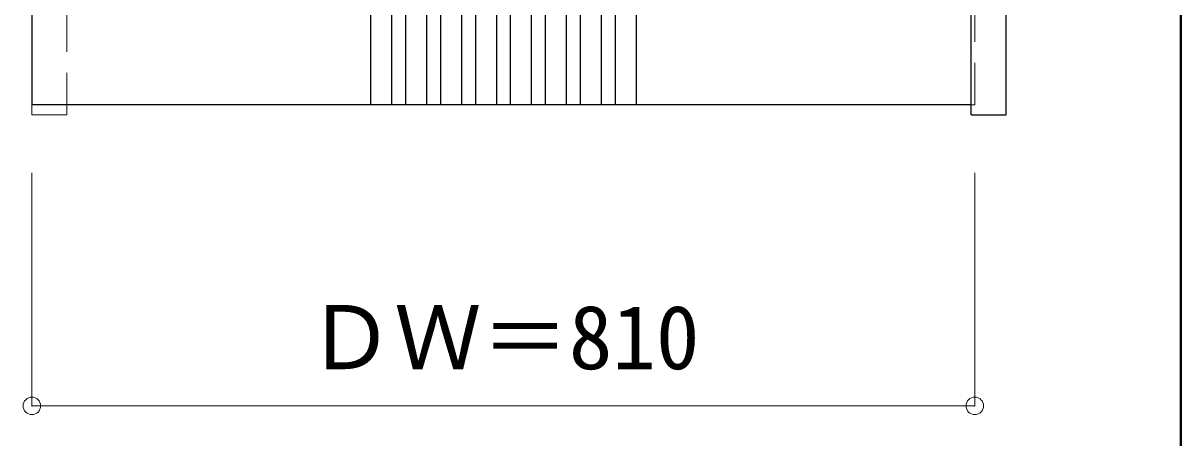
# Model space of a CAD drawing. Units: millimetres, scale not verified. Extents: x -6000 to 5700, y -4307 to 4175.
# Drawn here: x -1516 to -522, y 1141 to 1497 of the extents above; entities that cross this region are included whole.
import ezdxf
from ezdxf.enums import TextEntityAlignment as Align

# ---------------------------------------------------------------- set-up
doc = ezdxf.new("R2010")
doc.units = ezdxf.units.MM
doc.header["$LTSCALE"] = 30
doc.header["$PDMODE"] = 32
doc.header["$PDSIZE"] = 15
doc.linetypes.add('DASHED1', pattern=[1.8, 1.2, -0.6])
for name, color, linetype, lineweight in [('0-2_扉', 4, 'DASHED1', 9), ('0-3_仕上げ', 7, 'Continuous', 18), ('0-4_枠', 3, 'Continuous', 25), ('0-B_寸法', 7, 'Continuous', 9), ('F-1_枠', 6, 'Continuous', 40)]:
    doc.layers.add(name, color=color, linetype=linetype, lineweight=lineweight)
doc.styles.add('ＭＳ ゴシック', font='')
doc.styles.get('ＭＳ ゴシック').set_extended_font_data('MS Gothic')

msp = doc.modelspace()

# ---------------------------------------------------------------- linework, layer by layer
at = {"layer": '0-2_扉', "color": 3, "linetype": 'Continuous', "lineweight": 25}
for p in [(-1509, 3409.5), (-702, 1426.5)]:
    msp.add_line(p, (-1509, 1426.5), dxfattribs=at)
at = {"layer": '0-2_扉'}
msp.add_lwpolyline([(-702, 1426.5), (-699, 1426.5), (-699, 3409.5)], dxfattribs=at)
at = {"layer": '0-3_仕上げ', "color": 3, "lineweight": 25}
for p, q in [((-1218, 3409.28), (-1218, 1426.28)), ((-1200, 3409.28), (-1200, 1426.28)), ((-1188, 3409.28), (-1188, 1426.28)), ((-1170, 3409.28), (-1170, 1426.28)), ((-1158, 3409.28), (-1158, 1426.28)), ((-1140, 3409.28), (-1140, 1426.28)), ((-1128, 3409.28), (-1128, 1426.28)), ((-1110, 3409.28), (-1110, 1426.28)), ((-1098, 3409.28), (-1098, 1426.28)), ((-1080, 3409.28), (-1080, 1426.28)), ((-1068, 3409.28), (-1068, 1426.28)), ((-1050, 3409.28), (-1050, 1426.28)), ((-1038, 3409.28), (-1038, 1426.28)), ((-1020, 3409.28), (-1020, 1426.28)), ((-1008, 3409.28), (-1008, 1426.28)), ((-990, 3409.28), (-990, 1426.28))]:
    msp.add_line(p, q, dxfattribs=at)
at = {"layer": '0-4_枠'}
for p, q in [((-672, 1418), (-672, 3453)), ((-702, 1418), (-702, 3423)), ((-702, 1418), (-672, 1418))]:
    msp.add_line(p, q, dxfattribs=at)
at = {"layer": '0-4_枠', "color": 4, "linetype": 'DASHED1', "lineweight": 9}
for p, q in [((-1509, 1418), (-1509, 3423)), ((-1479, 1418), (-1479, 3423)), ((-1509, 1418), (-1479, 1418))]:
    msp.add_line(p, q, dxfattribs=at)
at = {"layer": '0-B_寸法', "color": 4}
for p, q in [((-1509, 1168), (-1509, 1368)), ((-699, 1168), (-699, 1368)), ((-699, 1168), (-1509, 1168))]:
    msp.add_line(p, q, dxfattribs=at)
at = {"layer": '0-B_寸法'}
for p in [(-1509, 1168), (-699, 1168)]:
    msp.add_point(p, dxfattribs=at)
at = {"layer": 'F-1_枠'}
msp.add_line((-522, -3790), (-522, 4175), dxfattribs=at)

# ---------------------------------------------------------------- texts
at = {"layer": '0-B_寸法', "style": 'ＭＳ ゴシック'}
msp.add_text('ＤＷ＝810', height=54.99, dxfattribs=at).set_placement((-1272.75, 1183), align=Align.BOTTOM_LEFT)

doc.saveas('drawing.dxf')
